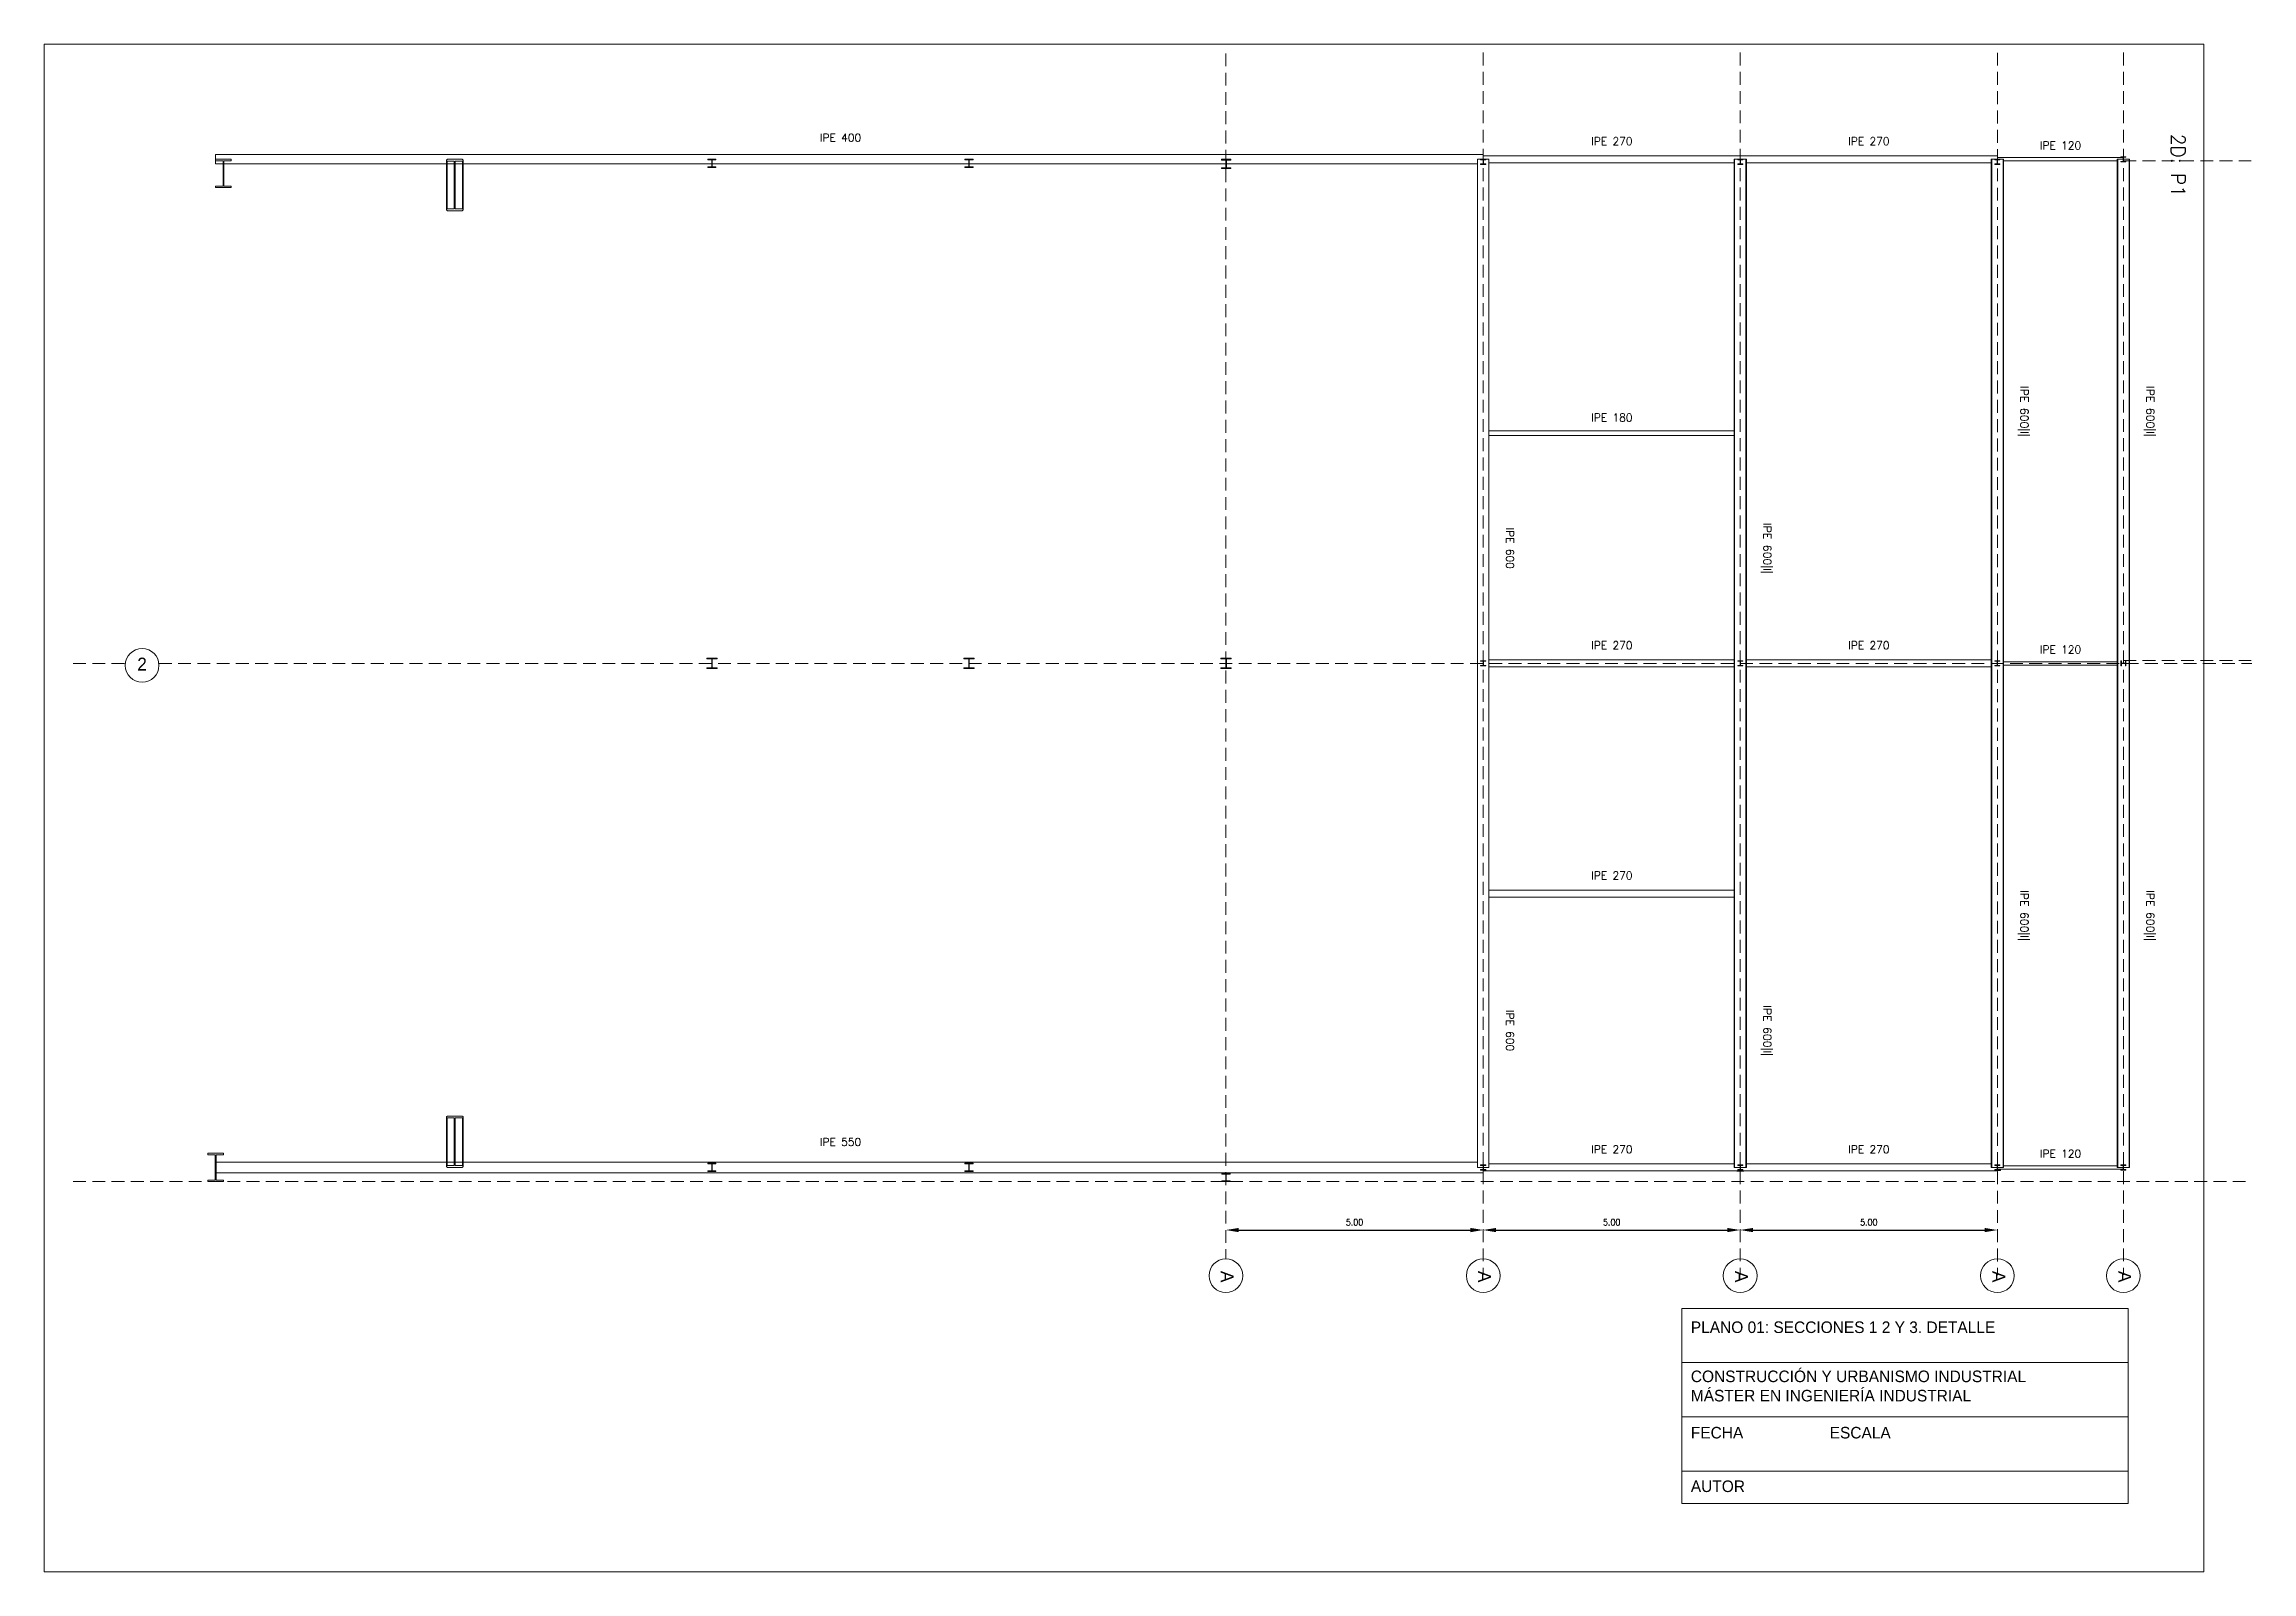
# Model space of a CAD drawing. Header units: millimetres. Extents: x 2 to 172, y 1 to 110.
# Drawn here: x 50.96 to 93.9, y 79.98 to 109.68 of the extents above; entities that cross this region are included whole.
import ezdxf
from ezdxf.enums import TextEntityAlignment as Align

# ---------------------------------------------------------------- set-up
doc = ezdxf.new("R2010")
doc.units = ezdxf.units.MM
doc.linetypes.add('DASHED', pattern=[0.375, 0.25, -0.125])
for name, color, linetype, lineweight in [('BARRAS_DE_ACERO', 7, 'Continuous', 9), ('COTAS', 13, 'Continuous', 9), ('ejes', 251, 'Continuous', 0), ('FORMATO', 4, 'Continuous', 0), ('REFERENCIA_DE_LAS_BARRAS', 2, 'Continuous', 9)]:
    doc.layers.add(name, color=color, linetype=linetype, lineweight=lineweight)
doc.styles.add('80-100', font='romans.shx', dxfattribs={"width": 0.9, "height": 0.125})
doc.styles.add('CYPETXT', font='romans__.ttf', dxfattribs={"height": 0.2})
doc.styles.add('RomanS', font='')
doc.styles.get('RomanS').set_extended_font_data('Porsche')
doc.dimstyles.new('100', dxfattribs={"dimtxt": 0.2, "dimasz": 0.25, "dimexe": 0, "dimexo": 0.5, "dimgap": 0.09, "dimtad": 1, "dimzin": 4, "dimdsep": 46, "dimtxsty": '80-100', "dimcen": 0.1, "dimse1": 1, "dimse2": 1, "dimclrd": 256, "dimclre": 256, "dimclrt": 256, "dimadec": 0, "dimazin": 0, "dimtfac": 1, "dimtix": 1, "dimtmove": 2, "dimatfit": 3, "dimfxl": 1, "dimtvp": 1.058824, "dimtolj": 1, "dimtzin": 1, "dimarcsym": 0})

# ---------------------------------------------------------------- blocks, each defined once
blk = doc.blocks.new('*D6')
at = {"layer": 'COTAS', "lineweight": -2, "transparency": 16777216}
blk.add_line((74.196, 86.626), (78.7, 86.626), dxfattribs=at)
at = {"layer": 'COTAS', "transparency": 16777216}
for points in [[(74.196, 86.667), (74.196, 86.584), (73.946, 86.626)], [(78.7, 86.667), (78.7, 86.584), (78.95, 86.626)]]:
    blk.add_solid(points, dxfattribs=at)
at = {"layer": 'Defpoints', "color": 0, "transparency": 16777216}
for p in [(73.946, 86.626), (78.95, 86.626), (78.95, 86.626)]:
    blk.add_point(p, dxfattribs=at)
at = {"layer": 'COTAS', "transparency": 16777216, "insert": (76.448, 86.778), "char_height": 0.125, "attachment_point": 5, "style": '80-100'}
blk.add_mtext('\\A1;5.00', dxfattribs=at)
blk = doc.blocks.new('*D7')
at = {"layer": 'COTAS', "lineweight": -2, "transparency": 16777216}
blk.add_line((79.2, 86.626), (83.697, 86.626), dxfattribs=at)
at = {"layer": 'COTAS', "transparency": 16777216}
for points in [[(79.2, 86.667), (79.2, 86.584), (78.95, 86.626)], [(83.697, 86.667), (83.697, 86.584), (83.947, 86.626)]]:
    blk.add_solid(points, dxfattribs=at)
at = {"layer": 'Defpoints', "color": 0, "transparency": 16777216}
for p in [(78.95, 86.626), (83.947, 86.626), (83.947, 86.626)]:
    blk.add_point(p, dxfattribs=at)
at = {"layer": 'COTAS', "transparency": 16777216, "insert": (81.449, 86.778), "char_height": 0.125, "attachment_point": 5, "style": '80-100'}
blk.add_mtext('\\A1;5.00', dxfattribs=at)
blk = doc.blocks.new('*D8')
at = {"layer": 'COTAS', "lineweight": -2, "transparency": 16777216}
blk.add_line((84.197, 86.626), (88.7, 86.626), dxfattribs=at)
at = {"layer": 'COTAS', "transparency": 16777216}
for points in [[(84.197, 86.667), (84.197, 86.584), (83.947, 86.626)], [(88.7, 86.667), (88.7, 86.584), (88.95, 86.626)]]:
    blk.add_solid(points, dxfattribs=at)
at = {"layer": 'Defpoints', "color": 0, "transparency": 16777216}
for p in [(83.947, 86.626), (88.95, 86.626), (88.95, 86.626)]:
    blk.add_point(p, dxfattribs=at)
at = {"layer": 'COTAS', "transparency": 16777216, "insert": (86.449, 86.778), "char_height": 0.125, "attachment_point": 5, "style": '80-100'}
blk.add_mtext('\\A1;5.00', dxfattribs=at)

msp = doc.modelspace()

# ---------------------------------------------------------------- linework, layer by layer
at = {"layer": 'BARRAS_DE_ACERO'}
for p, q in [((54.3, 107.533), (54.3, 107.443)), ((78.95, 107.533), (54.3, 107.533)), ((54.3, 107.439), (54.3, 107.443)), ((54.3, 107.443), (54.6, 107.443)), ((54.3, 107.439), (54.3, 107.414)), ((54.3, 107.414), (54.3, 107.353)), ((54.3, 107.414), (54.443, 107.414)), ((54.3, 107.353), (54.443, 107.353)), ((54.443, 107.414), (54.443, 107.353)), ((54.443, 107.353), (54.443, 106.922)), ((54.458, 107.414), (54.6, 107.414)), ((54.458, 107.414), (54.458, 107.353)), ((54.458, 107.353), (54.458, 106.922)), ((54.6, 107.443), (54.6, 107.439)), ((54.6, 107.414), (54.6, 107.439)), ((58.79, 107.353), (58.79, 107.433)), ((58.8, 107.443), (58.8, 107.439)), ((59.1, 107.443), (58.8, 107.443)), ((58.941, 107.353), (58.8, 107.353)), ((58.941, 107.353), (58.941, 107.407)), ((58.941, 107.353), (58.941, 106.479)), ((58.96, 107.353), (58.96, 107.407)), ((58.96, 107.407), (59.1, 107.407)), ((58.96, 107.353), (58.96, 106.479)), ((59.1, 107.439), (59.1, 107.443)), ((59.1, 107.433), (59.1, 107.439)), ((59.1, 107.433), (59.11, 107.433)), ((59.1, 107.407), (59.1, 107.353)), ((59.11, 107.433), (59.11, 107.353)), ((59.11, 107.353), (63.946, 107.353)), ((59.11, 107.353), (59.11, 106.453)), ((64.03, 107.443), (63.87, 107.443)), ((63.87, 107.439), (63.87, 107.443)), ((63.87, 107.439), (63.87, 107.43)), ((63.87, 107.43), (63.946, 107.43)), ((63.946, 107.43), (63.946, 107.353)), ((63.946, 107.353), (63.946, 107.296)), ((63.954, 107.353), (63.954, 107.43)), ((64.03, 107.43), (63.954, 107.43)), ((68.946, 107.353), (63.954, 107.353)), ((63.954, 107.296), (63.954, 107.353)), ((64.03, 107.439), (64.03, 107.443)), ((64.03, 107.439), (64.03, 107.43)), ((68.87, 107.443), (69.03, 107.443)), ((68.946, 107.43), (68.946, 107.353)), ((68.946, 107.353), (68.946, 107.296)), ((68.954, 107.43), (68.954, 107.353)), ((68.954, 107.296), (68.954, 107.353)), ((73.946, 107.353), (68.954, 107.353)), ((69.03, 107.439), (69.03, 107.443)), ((73.86, 107.443), (74.04, 107.443)), ((73.86, 107.439), (73.86, 107.443)), ((73.86, 107.429), (73.86, 107.439)), ((73.946, 107.353), (73.946, 107.277)), ((73.955, 107.429), (74.04, 107.429)), ((73.955, 107.353), (73.955, 107.429)), ((73.955, 107.277), (73.955, 107.353)), ((78.84, 107.353), (73.955, 107.353)), ((74.04, 107.443), (74.04, 107.439)), ((74.04, 107.439), (74.04, 107.429)), ((78.84, 107.443), (78.9, 107.443)), ((78.84, 107.443), (78.84, 107.439)), ((78.84, 107.439), (78.84, 107.353)), ((78.84, 87.948), (78.84, 107.353)), ((78.9, 107.439), (78.9, 107.443)), ((78.9, 107.433), (78.9, 107.439)), ((78.947, 107.433), (78.9, 107.433)), ((78.9, 107.353), (78.9, 107.343)), ((78.947, 107.353), (78.9, 107.353)), ((79, 107.343), (78.9, 107.343)), ((78.947, 107.433), (78.947, 107.353)), ((78.95, 107.533), (78.95, 107.511)), ((88.95, 107.511), (78.95, 107.511)), ((78.95, 107.443), (79, 107.443)), ((79, 107.433), (78.953, 107.433)), ((78.953, 107.353), (78.953, 107.433)), ((78.953, 107.353), (79, 107.353)), ((79, 107.443), (79.06, 107.443)), ((79, 107.443), (79, 107.433)), ((79, 107.353), (79, 107.343)), ((83.83, 107.376), (83.83, 107.443)), ((83.9, 107.443), (83.84, 107.443)), ((83.84, 102.165), (83.84, 107.44)), ((83.9, 107.433), (83.9, 107.443)), ((83.9, 107.443), (83.949, 107.443)), ((83.947, 107.433), (83.9, 107.433)), ((83.9, 107.343), (83.9, 107.353)), ((83.947, 107.353), (83.9, 107.353)), ((84, 107.343), (83.9, 107.343)), ((83.947, 107.353), (83.947, 107.433)), ((83.947, 107.353), (83.947, 107.353)), ((83.953, 107.407), (83.953, 107.376)), ((83.953, 107.353), (83.953, 107.376)), ((83.953, 107.353), (84, 107.353)), ((84, 107.443), (84, 107.44)), ((84, 107.433), (84, 107.44)), ((84, 107.343), (84, 107.353)), ((84.06, 107.443), (84.06, 97.711)), ((88.83, 107.443), (88.84, 107.443)), ((88.83, 107.376), (88.83, 107.443)), ((88.84, 107.443), (88.9, 107.443)), ((88.84, 107.44), (88.84, 107.443)), ((88.84, 97.711), (88.84, 107.44)), ((88.9, 107.433), (88.9, 107.443)), ((88.9, 107.433), (88.947, 107.433)), ((88.9, 107.343), (88.9, 107.353)), ((89, 107.343), (88.9, 107.343)), ((88.95, 107.511), (88.95, 107.475)), ((89, 107.443), (88.95, 107.443)), ((88.953, 107.353), (88.953, 107.411)), ((89, 107.353), (88.953, 107.353)), ((89, 107.443), (89, 107.441)), ((89.06, 107.443), (89, 107.443)), ((89, 107.433), (89, 107.441)), ((89, 107.353), (89, 107.343)), ((89.06, 107.443), (89.06, 107.411)), ((89.07, 107.443), (89.06, 107.443)), ((89.06, 87.843), (89.06, 107.411)), ((89.07, 107.411), (89.07, 107.443)), ((89.07, 107.411), (89.07, 97.675)), ((89.07, 107.411), (91.28, 107.411)), ((91.28, 97.675), (91.28, 107.411)), ((91.29, 107.443), (91.397, 107.443)), ((91.29, 107.443), (91.29, 97.675)), ((91.35, 107.493), (91.35, 107.483)), ((91.45, 107.493), (91.35, 107.493)), ((91.35, 107.483), (91.397, 107.483)), ((91.45, 107.393), (91.35, 107.393)), ((91.397, 107.475), (91.397, 107.443)), ((91.397, 107.443), (91.397, 107.411)), ((91.397, 107.403), (91.397, 107.411)), ((91.403, 107.483), (91.45, 107.483)), ((91.403, 107.483), (91.403, 107.443)), ((91.403, 107.443), (91.51, 107.443)), ((91.403, 107.443), (91.403, 107.403)), ((91.403, 107.403), (91.45, 107.403)), ((91.45, 107.483), (91.45, 107.493)), ((91.45, 107.403), (91.45, 107.393)), ((91.51, 107.443), (91.52, 107.443)), ((91.51, 87.843), (91.51, 107.443)), ((91.52, 87.843), (91.52, 107.443)), ((54.458, 106.922), (54.6, 106.922)), ((54.6, 106.922), (54.6, 106.893)), ((63.87, 107.283), (63.87, 107.296)), ((63.87, 107.296), (63.946, 107.296)), ((63.87, 107.283), (64.03, 107.283)), ((63.954, 107.296), (64.03, 107.296)), ((64.03, 107.283), (64.03, 107.296)), ((68.87, 107.283), (68.87, 107.296)), ((68.946, 107.296), (68.87, 107.296)), ((68.87, 107.283), (69.03, 107.283)), ((69.03, 107.296), (68.954, 107.296)), ((69.03, 107.296), (69.03, 107.283)), ((73.86, 107.263), (73.86, 107.277)), ((73.946, 107.277), (73.86, 107.277)), ((73.86, 107.263), (74.04, 107.263)), ((74.04, 107.277), (73.955, 107.277)), ((74.04, 107.263), (74.04, 107.277)), ((58.96, 106.479), (59.1, 106.479)), ((58.8, 106.443), (59.1, 106.443)), ((59.1, 106.443), (59.1, 106.453)), ((59.11, 106.453), (59.1, 106.453)), ((79.06, 102.165), (79.06, 102.074)), ((79.06, 102.074), (83.83, 102.074)), ((83.84, 102.165), (83.84, 97.711)), ((63.85, 97.743), (64.05, 97.743)), ((63.85, 97.743), (63.85, 97.728)), ((63.946, 97.728), (63.85, 97.728)), ((63.85, 97.558), (63.85, 97.543)), ((63.946, 97.558), (63.85, 97.558)), ((63.85, 97.543), (64.05, 97.543)), ((63.946, 97.728), (63.946, 97.558)), ((63.955, 97.558), (63.955, 97.728)), ((64.05, 97.728), (63.955, 97.728)), ((63.955, 97.558), (64.05, 97.558)), ((64.05, 97.743), (64.05, 97.728)), ((64.05, 97.543), (64.05, 97.558)), ((68.85, 97.728), (68.946, 97.728)), ((68.85, 97.543), (68.85, 97.558)), ((68.85, 97.558), (68.946, 97.558)), ((68.85, 97.543), (69.05, 97.543)), ((68.946, 97.728), (68.946, 97.558)), ((68.955, 97.558), (68.955, 97.728)), ((69.05, 97.728), (68.955, 97.728)), ((69.05, 97.558), (68.955, 97.558)), ((69.05, 97.728), (69.05, 97.743)), ((69.05, 97.558), (69.05, 97.543)), ((73.85, 97.728), (73.85, 97.743)), ((73.85, 97.743), (74.05, 97.743)), ((73.85, 97.728), (73.946, 97.728)), ((73.85, 97.558), (73.85, 97.543)), ((73.85, 97.558), (73.946, 97.558)), ((74.05, 97.543), (73.85, 97.543)), ((73.946, 97.728), (73.946, 97.558)), ((73.955, 97.728), (73.955, 97.558)), ((73.955, 97.558), (74.05, 97.558)), ((74.05, 97.543), (74.05, 97.558)), ((78.9, 97.693), (78.95, 97.693)), ((78.9, 97.683), (78.9, 97.693)), ((78.9, 97.683), (78.947, 97.683)), ((78.9, 97.603), (78.947, 97.603)), ((78.947, 97.603), (78.947, 97.683)), ((78.95, 97.693), (79, 97.693)), ((78.953, 97.683), (78.961, 97.683)), ((78.953, 97.683), (78.953, 97.647)), ((78.953, 97.647), (78.953, 97.64)), ((78.953, 97.603), (78.953, 97.64)), ((79, 97.603), (78.953, 97.603)), ((79, 97.603), (79, 97.593)), ((79.06, 97.64), (79.06, 97.711)), ((79.06, 97.64), (79.06, 97.576)), ((83.83, 97.576), (79.06, 97.576)), ((83.83, 97.647), (83.83, 97.576)), ((83.84, 97.711), (83.84, 97.647)), ((83.84, 97.64), (83.84, 97.647)), ((83.84, 93.234), (83.84, 97.64)), ((83.9, 97.693), (83.95, 97.693)), ((83.9, 97.683), (83.9, 97.693)), ((83.947, 97.683), (83.9, 97.683)), ((84, 97.593), (83.9, 97.593)), ((83.947, 97.683), (83.947, 97.603)), ((84, 97.693), (83.95, 97.693)), ((83.953, 97.647), (83.953, 97.683)), ((83.974, 97.683), (83.953, 97.683)), ((83.953, 97.647), (83.953, 97.64)), ((83.953, 97.64), (83.953, 97.603)), ((84, 97.603), (83.953, 97.603)), ((83.974, 97.683), (83.974, 97.683)), ((84, 97.683), (83.974, 97.683)), ((84, 97.693), (84, 97.683)), ((84, 97.593), (84, 97.603)), ((84.06, 97.711), (84.06, 97.647)), ((84.06, 97.64), (84.06, 97.647)), ((84.06, 97.64), (84.06, 87.911)), ((84.07, 97.711), (84.07, 97.576)), ((84.07, 97.576), (88.83, 97.576)), ((84.07, 87.911), (84.07, 97.576)), ((88.83, 97.647), (88.83, 97.576)), ((88.83, 97.576), (88.83, 87.911)), ((88.84, 97.711), (88.84, 97.647)), ((88.84, 97.64), (88.84, 97.647)), ((88.84, 97.64), (88.84, 87.843)), ((88.9, 97.693), (89, 97.693)), ((88.9, 97.683), (88.9, 97.693)), ((88.9, 97.683), (88.947, 97.683)), ((88.947, 97.603), (88.9, 97.603)), ((88.9, 97.593), (88.9, 97.603)), ((88.9, 97.593), (89, 97.593)), ((88.947, 97.683), (88.947, 97.603)), ((88.953, 97.683), (88.953, 97.675)), ((88.953, 97.675), (88.953, 97.603)), ((89, 97.603), (88.953, 97.603)), ((89, 97.603), (89, 97.593)), ((89.07, 97.611), (89.07, 97.675)), ((89.07, 87.875), (89.07, 97.611)), ((91.28, 87.875), (91.28, 97.611)), ((91.29, 97.643), (91.29, 97.675)), ((91.29, 97.643), (91.29, 97.641)), ((91.29, 97.611), (91.29, 97.641)), ((91.29, 97.611), (91.29, 87.843)), ((91.35, 97.693), (91.36, 97.693)), ((91.35, 97.611), (91.35, 97.593)), ((91.36, 97.593), (91.35, 97.593)), ((91.36, 97.693), (91.36, 97.675)), ((91.36, 97.649), (91.36, 97.675)), ((91.36, 97.649), (91.36, 97.646)), ((91.36, 97.646), (91.378, 97.646)), ((91.36, 97.593), (91.36, 97.64)), ((91.36, 97.64), (91.44, 97.64)), ((91.4, 97.646), (91.378, 97.646)), ((91.44, 97.646), (91.4, 97.646)), ((91.44, 97.593), (91.44, 97.64)), ((91.45, 97.593), (91.44, 97.593)), ((91.45, 97.593), (91.45, 97.693)), ((79.06, 93.099), (79.06, 93.234)), ((83.84, 93.234), (83.84, 87.911)), ((79.06, 93.099), (79.06, 87.911)), ((58.8, 88.833), (58.8, 88.843)), ((58.8, 88.843), (59.1, 88.843)), ((58.8, 88.807), (58.941, 88.807)), ((58.8, 87.948), (58.8, 88.807)), ((58.941, 88.807), (58.941, 87.948)), ((58.96, 88.807), (58.96, 87.948)), ((59.1, 88.843), (59.1, 88.833)), ((59.11, 88.833), (59.1, 88.833)), ((54.15, 88.118), (54.15, 88.089)), ((54.45, 88.118), (54.15, 88.118)), ((54.293, 88.089), (54.15, 88.089)), ((54.293, 87.597), (54.293, 88.089)), ((54.308, 88.089), (54.308, 87.948)), ((54.308, 88.089), (54.45, 88.089)), ((54.45, 88.118), (54.45, 88.089)), ((54.15, 87.568), (54.15, 87.597)), ((54.15, 87.597), (54.293, 87.597)), ((54.308, 87.948), (58.79, 87.948)), ((54.308, 87.948), (54.308, 87.738)), ((54.308, 87.597), (54.308, 87.738)), ((54.45, 87.597), (54.308, 87.597)), ((54.45, 87.597), (54.45, 87.568)), ((58.79, 87.853), (58.79, 87.948)), ((58.8, 87.853), (58.79, 87.853)), ((58.8, 87.948), (58.941, 87.948)), ((58.8, 87.843), (58.8, 87.853)), ((58.941, 87.879), (58.941, 87.948)), ((59.1, 87.948), (58.96, 87.948)), ((58.96, 87.879), (58.96, 87.948)), ((59.1, 87.879), (58.96, 87.879)), ((59.1, 87.879), (59.1, 87.948)), ((63.87, 87.91), (63.87, 87.923)), ((64.03, 87.923), (63.87, 87.923)), ((63.946, 87.91), (63.87, 87.91)), ((63.87, 87.763), (63.87, 87.776)), ((63.87, 87.776), (63.884, 87.776)), ((64.03, 87.763), (63.87, 87.763)), ((63.884, 87.776), (63.946, 87.776)), ((63.946, 87.91), (63.946, 87.838)), ((63.946, 87.838), (63.946, 87.776)), ((64.03, 87.91), (63.954, 87.91)), ((63.954, 87.838), (63.954, 87.91)), ((63.954, 87.776), (63.954, 87.838)), ((63.954, 87.776), (64.03, 87.776)), ((64.03, 87.923), (64.03, 87.91)), ((64.03, 87.776), (64.03, 87.763)), ((69.03, 87.923), (68.87, 87.923)), ((68.87, 87.91), (68.87, 87.923)), ((68.946, 87.91), (68.87, 87.91)), ((68.87, 87.763), (68.87, 87.776)), ((68.87, 87.763), (69.03, 87.763)), ((68.946, 87.838), (68.946, 87.91)), ((68.954, 87.838), (68.954, 87.91)), ((69.03, 87.91), (68.954, 87.91)), ((68.954, 87.838), (68.954, 87.776)), ((69.03, 87.923), (69.03, 87.91)), ((73.87, 87.728), (73.87, 87.715)), ((74.03, 87.728), (73.87, 87.728)), ((73.87, 87.715), (73.946, 87.715)), ((73.946, 87.643), (73.946, 87.715)), ((73.954, 87.715), (73.954, 87.643)), ((73.954, 87.643), (73.954, 87.581)), ((78.84, 87.843), (78.84, 87.948)), ((78.9, 87.893), (78.9, 87.883)), ((78.903, 87.893), (78.9, 87.893)), ((78.9, 87.883), (78.947, 87.883)), ((78.9, 87.803), (78.947, 87.803)), ((78.9, 87.803), (78.9, 87.793)), ((78.9, 87.793), (78.95, 87.793)), ((78.95, 87.893), (78.903, 87.893)), ((78.947, 87.853), (78.947, 87.883)), ((78.947, 87.843), (78.947, 87.803)), ((79, 87.893), (78.95, 87.893)), ((78.95, 87.793), (78.95, 87.776)), ((79, 87.793), (78.95, 87.793)), ((78.95, 87.776), (83.88, 87.776)), ((78.953, 87.843), (78.953, 87.847)), ((78.953, 87.843), (78.953, 87.84)), ((79.06, 87.843), (78.953, 87.843)), ((79, 87.893), (79, 87.883)), ((79, 87.803), (79, 87.793)), ((79.06, 87.911), (79.06, 87.843)), ((83.83, 87.911), (79.06, 87.911)), ((83.83, 87.843), (83.83, 87.911)), ((83.88, 87.776), (83.88, 87.773)), ((83.88, 87.776), (84.02, 87.776)), ((84.02, 87.773), (83.88, 87.773)), ((83.9, 87.893), (83.95, 87.893)), ((83.9, 87.883), (83.9, 87.893)), ((83.9, 87.883), (83.947, 87.883)), ((83.9, 87.803), (83.9, 87.793)), ((84, 87.793), (83.9, 87.793)), ((83.947, 87.883), (83.947, 87.843)), ((84, 87.893), (83.95, 87.893)), ((84, 87.883), (83.953, 87.883)), ((83.953, 87.843), (83.953, 87.883)), ((83.953, 87.803), (83.953, 87.843)), ((83.953, 87.843), (84.06, 87.843)), ((84, 87.803), (83.953, 87.803)), ((84, 87.893), (84, 87.883)), ((84, 87.793), (84, 87.803)), ((84.02, 87.776), (84.02, 87.773)), ((84.02, 87.776), (88.95, 87.776)), ((84.06, 87.847), (84.06, 87.911)), ((84.06, 87.847), (84.06, 87.843)), ((84.06, 87.843), (84.07, 87.843)), ((84.07, 87.911), (84.07, 87.847)), ((88.83, 87.911), (84.07, 87.911)), ((84.07, 87.843), (84.07, 87.847)), ((88.83, 87.911), (88.83, 87.843)), ((88.83, 87.843), (88.84, 87.843)), ((88.947, 87.843), (88.84, 87.843)), ((89, 87.893), (88.9, 87.893)), ((88.9, 87.883), (88.9, 87.893)), ((88.947, 87.883), (88.9, 87.883)), ((88.9, 87.793), (88.9, 87.803)), ((88.925, 87.793), (88.9, 87.793)), ((88.925, 87.793), (88.95, 87.793)), ((88.947, 87.883), (88.947, 87.843)), ((89.01, 87.783), (88.95, 87.783)), ((88.95, 87.776), (88.95, 87.783)), ((89, 87.883), (88.953, 87.883)), ((88.953, 87.843), (88.953, 87.883)), ((88.953, 87.811), (88.953, 87.843)), ((88.953, 87.843), (89.06, 87.843)), ((88.953, 87.811), (88.953, 87.803)), ((88.954, 87.811), (88.953, 87.811)), ((88.954, 87.803), (88.953, 87.803)), ((88.954, 87.811), (88.954, 87.803)), ((88.954, 87.811), (91.397, 87.811)), ((88.954, 87.803), (89, 87.803)), ((89, 87.893), (89, 87.883)), ((89, 87.803), (89, 87.794)), ((89.01, 87.794), (89, 87.794)), ((89.01, 87.794), (89.01, 87.783)), ((91.28, 87.875), (89.07, 87.875)), ((91.28, 87.875), (91.28, 87.843)), ((91.29, 87.843), (91.28, 87.843)), ((91.394, 87.843), (91.29, 87.843)), ((91.35, 87.893), (91.35, 87.883)), ((91.394, 87.893), (91.35, 87.893)), ((91.35, 87.883), (91.394, 87.883)), ((91.35, 87.793), (91.35, 87.803)), ((91.397, 87.803), (91.35, 87.803)), ((91.35, 87.793), (91.45, 87.793)), ((91.394, 87.893), (91.45, 87.893)), ((91.394, 87.883), (91.397, 87.883)), ((91.394, 87.843), (91.397, 87.843)), ((91.397, 87.843), (91.397, 87.883)), ((91.397, 87.811), (91.397, 87.843)), ((91.397, 87.811), (91.397, 87.803)), ((91.403, 87.883), (91.45, 87.883)), ((91.403, 87.843), (91.403, 87.883)), ((91.45, 87.803), (91.403, 87.803)), ((91.45, 87.883), (91.45, 87.893)), ((91.45, 87.793), (91.45, 87.803)), ((91.51, 87.843), (91.52, 87.843)), ((54.45, 87.568), (54.15, 87.568)), ((74.03, 87.581), (73.954, 87.581)), ((74.03, 87.568), (74.03, 87.581))]:
    msp.add_line(p, q, dxfattribs=at)
for points in [[(54.458, 107.353), (58.79, 107.353), (58.79, 106.453)], [(58.79, 107.433), (58.8, 107.433), (58.8, 107.439)], [(58.941, 107.407), (58.8, 107.407), (58.8, 107.353)], [(58.8, 107.353), (58.8, 106.479), (58.941, 106.479)], [(59.1, 106.479), (59.1, 107.353), (58.96, 107.353)], [(68.946, 107.43), (68.87, 107.43), (68.87, 107.443)], [(68.954, 107.43), (69.03, 107.43), (69.03, 107.439)], [(73.946, 107.353), (73.946, 107.429), (73.86, 107.429)], [(78.9, 107.443), (78.95, 107.443), (78.95, 107.511)], [(79.06, 107.443), (79.06, 107.376), (83.83, 107.376), (83.83, 102.165)], [(79.06, 107.376), (79.06, 102.165), (83.83, 102.165)], [(83.84, 107.44), (83.84, 107.443), (83.83, 107.443)], [(83.949, 107.443), (83.95, 107.443), (84, 107.443), (84.06, 107.443), (84.07, 107.443), (84.07, 107.376)], [(84, 107.433), (83.953, 107.433), (83.953, 107.407)], [(88.83, 97.647), (88.83, 97.711), (84.07, 97.711), (84.07, 107.376)], [(88.83, 97.711), (88.83, 107.376), (84.07, 107.376)], [(88.9, 107.443), (88.95, 107.443), (88.95, 107.475)], [(88.9, 107.353), (88.947, 107.353), (88.947, 107.433)], [(88.95, 107.475), (91.397, 107.475), (91.397, 107.483)], [(89, 107.433), (88.953, 107.433), (88.953, 107.411)], [(91.28, 107.411), (91.28, 107.443), (91.29, 107.443)], [(91.397, 107.403), (91.35, 107.403), (91.35, 107.393)], [(54.6, 106.893), (54.3, 106.893), (54.3, 106.922), (54.443, 106.922)], [(58.8, 106.443), (58.8, 106.453), (58.79, 106.453)], [(79.06, 102.074), (79.06, 97.711), (83.83, 97.711), (83.83, 97.647)], [(83.83, 102.165), (83.83, 102.074), (83.83, 97.711)], [(68.85, 97.728), (68.85, 97.743), (69.05, 97.743)], [(74.05, 97.743), (74.05, 97.728), (73.955, 97.728)], [(78.9, 97.603), (78.9, 97.593), (79, 97.593)], [(78.961, 97.683), (79, 97.683), (79, 97.693)], [(83.83, 93.234), (79.06, 93.234), (79.06, 97.576)], [(83.83, 97.576), (83.83, 93.234), (83.83, 93.099)], [(83.947, 97.603), (83.9, 97.603), (83.9, 97.593)], [(88.953, 97.683), (89, 97.683), (89, 97.693)], [(91.28, 97.645), (91.28, 97.675), (89.07, 97.675)], [(89.07, 97.611), (91.28, 97.611), (91.28, 97.645)], [(91.35, 97.611), (91.35, 97.643), (91.35, 97.675), (91.35, 97.693)], [(91.44, 97.646), (91.44, 97.693), (91.45, 97.693)], [(79.06, 93.099), (83.83, 93.099), (83.83, 87.911)], [(58.8, 88.833), (58.79, 88.833), (58.79, 87.948)], [(58.96, 88.807), (59.1, 88.807), (59.1, 87.948)], [(59.11, 88.833), (59.11, 87.948), (78.84, 87.948)], [(54.308, 87.738), (78.95, 87.738), (78.95, 87.776)], [(58.941, 87.879), (58.8, 87.879), (58.8, 87.948)], [(58.8, 87.843), (59.1, 87.843), (59.1, 87.853)], [(59.1, 87.853), (59.11, 87.853), (59.11, 87.948)], [(68.87, 87.776), (68.946, 87.776), (68.946, 87.838)], [(69.03, 87.763), (69.03, 87.776), (68.954, 87.776)], [(73.87, 87.581), (73.946, 87.581), (73.946, 87.643)], [(73.954, 87.715), (74.03, 87.715), (74.03, 87.728)], [(78.84, 87.843), (78.947, 87.843), (78.947, 87.853)], [(79, 87.883), (78.953, 87.883), (78.953, 87.847)], [(78.953, 87.84), (78.953, 87.803), (79, 87.803)], [(83.947, 87.843), (83.84, 87.843), (83.83, 87.843)], [(83.84, 87.911), (83.84, 87.847), (83.84, 87.843)], [(83.9, 87.803), (83.947, 87.803), (83.947, 87.843)], [(88.9, 87.803), (88.947, 87.803), (88.947, 87.843)], [(88.95, 87.783), (88.95, 87.793), (89, 87.793), (89, 87.794)], [(89.06, 87.843), (89.07, 87.843), (89.07, 87.875)], [(91.51, 87.843), (91.403, 87.843), (91.403, 87.803)], [(73.87, 87.581), (73.87, 87.568), (74.03, 87.568)]]:
    msp.add_lwpolyline(points, dxfattribs=at)
at = {"layer": 'COTAS'}
for centre in [(52.87, 97.604), (73.946, 85.738), (78.95, 85.738), (83.947, 85.738), (88.95, 85.738), (91.4, 85.738)]:
    msp.add_circle(centre, 0.328, dxfattribs=at)
at = {"layer": 'ejes', "linetype": 'DASHED'}
for points in [[(73.946, 109.501), (73.946, 86.066)], [(78.95, 109.518), (78.95, 85.753)], [(83.947, 109.518), (83.947, 85.753)], [(88.95, 109.515), (88.95, 85.75)], [(91.4, 109.518), (91.4, 85.753)], [(91.397, 107.411), (93.887, 107.411)], [(51.527, 97.643), (52.544, 97.643)], [(53.195, 97.643), (93.898, 97.643)], [(91.397, 97.701), (93.887, 97.701)], [(51.527, 87.568), (93.898, 87.568)]]:
    msp.add_lwpolyline(points, dxfattribs=at)
at = {"layer": 'FORMATO'}
for points in [[(92.965, 109.681), (50.965, 109.681), (50.965, 79.981), (92.965, 79.981)], [(91.49, 81.309), (82.814, 81.309), (82.814, 85.102), (91.49, 85.102)]]:
    msp.add_lwpolyline(points, close=True, dxfattribs=at)
for points in [[(91.49, 84.049), (82.814, 84.049)], [(91.49, 82.995), (82.814, 82.995)], [(91.49, 81.941), (82.814, 81.941)]]:
    msp.add_lwpolyline(points, dxfattribs=at)

# ---------------------------------------------------------------- texts
at = {"layer": 'COTAS', "insert": (52.776, 97.754), "char_height": 0.25, "attachment_point": 1}
msp.add_mtext_dynamic_manual_height_columns('2', width=0.27656, gutter_width=12.5, heights=[0], dxfattribs=at)
at = {"layer": 'COTAS', "char_height": 0.25, "attachment_point": 1, "rotation": 270}
for insert in [(74.097, 85.831), (79.101, 85.831), (84.098, 85.831), (89.101, 85.831), (91.551, 85.831)]:
    msp.add_mtext_dynamic_manual_height_columns('A', width=0.27656, gutter_width=12.5, heights=[0], dxfattribs=dict(at, insert=insert))
at = {"layer": 'ejes', "linetype": 'DASHED', "style": 'CYPETXT', "width": 0.844842}
msp.add_text('2D: P1', height=0.2667, rotation=270, dxfattribs=at).set_placement((92.332, 107.938), (92.332, 106.71), align=Align.FIT)
at = {"layer": 'FORMATO', "char_height": 0.225, "attachment_point": 1, "style": 'RomanS'}
for s, insert in [('PLANO 01: SECCIONES 1 2 Y 3. DETALLE', (82.988, 84.849)), ('CONSTRUCCIÓN Y URBANISMO INDUSTRIAL\\PMÁSTER EN INGENIERÍA INDUSTRIAL', (82.988, 83.894)), ('FECHA^I^IESCALA', (82.988, 82.799)), ('AUTOR', (82.988, 81.757))]:
    msp.add_mtext_dynamic_manual_height_columns(s, width=8.07911, gutter_width=12.5, heights=[0], dxfattribs=dict(at, insert=insert))
at = {"layer": 'REFERENCIA_DE_LAS_BARRAS', "style": 'CYPETXT', "width": 0.843848}
for s, p, p2 in [('IPE 400', (66.048, 107.787), (66.853, 107.787)), ('IPE 270', (81.048, 107.718), (81.853, 107.718)), ('IPE 270', (86.048, 107.718), (86.853, 107.718)), ('IPE 120', (89.773, 107.635), (90.578, 107.635)), ('IPE 180', (81.048, 102.345), (81.853, 102.345)), ('IPE 270', (81.048, 97.918), (81.853, 97.918)), ('IPE 270', (86.048, 97.918), (86.853, 97.918)), ('IPE 120', (89.773, 97.835), (90.578, 97.835)), ('IPE 270', (81.048, 93.442), (81.853, 93.442)), ('IPE 550', (66.048, 88.262), (66.853, 88.262)), ('IPE 270', (81.048, 88.118), (81.853, 88.118)), ('IPE 270', (86.048, 88.118), (86.853, 88.118)), ('IPE 120', (89.773, 88.035), (90.578, 88.035))]:
    msp.add_text(s, height=0.1533, dxfattribs=at).set_placement(p, p2, align=Align.FIT)
at = {"layer": 'REFERENCIA_DE_LAS_BARRAS', "style": 'CYPETXT'}
for s, width, p, p2 in [('IPE 600|I|', 0.866214, (89.398, 103.036), (89.398, 102.05)), ('IPE 600|I|', 0.866214, (91.848, 103.036), (91.848, 102.05)), ('IPE 600', 0.843848, (79.394, 100.284), (79.394, 99.479)), ('IPE 600|I|', 0.866214, (84.398, 100.374), (84.398, 99.389)), ('IPE 600|I|', 0.866214, (89.398, 93.236), (89.398, 92.25)), ('IPE 600|I|', 0.866214, (91.848, 93.236), (91.848, 92.25)), ('IPE 600', 0.843848, (79.394, 90.908), (79.394, 90.102)), ('IPE 600|I|', 0.866214, (84.398, 90.998), (84.398, 90.012))]:
    msp.add_text(s, height=0.1533, rotation=270, dxfattribs=dict(at, width=width)).set_placement(p, p2, align=Align.FIT)

# ---------------------------------------------------------------- dimensions: what is measured, and where the dimension line sits
at = {"layer": 'COTAS'}
for p1, p2, picture, middle in [((73.946, 86.626), (78.95, 86.626), '*D6', (76.448, 86.778)), ((78.95, 86.626), (83.947, 86.626), '*D7', (81.449, 86.778)), ((83.947, 86.626), (88.95, 86.626), '*D8', (86.449, 86.778))]:
    dim = msp.add_aligned_dim(p1=p1, p2=p2, distance=0, dimstyle='100', dxfattribs=at)
    dim.commit()
    dim.dimension.update_dxf_attribs({"geometry": picture, "text_midpoint": middle})

doc.saveas('drawing.dxf')
